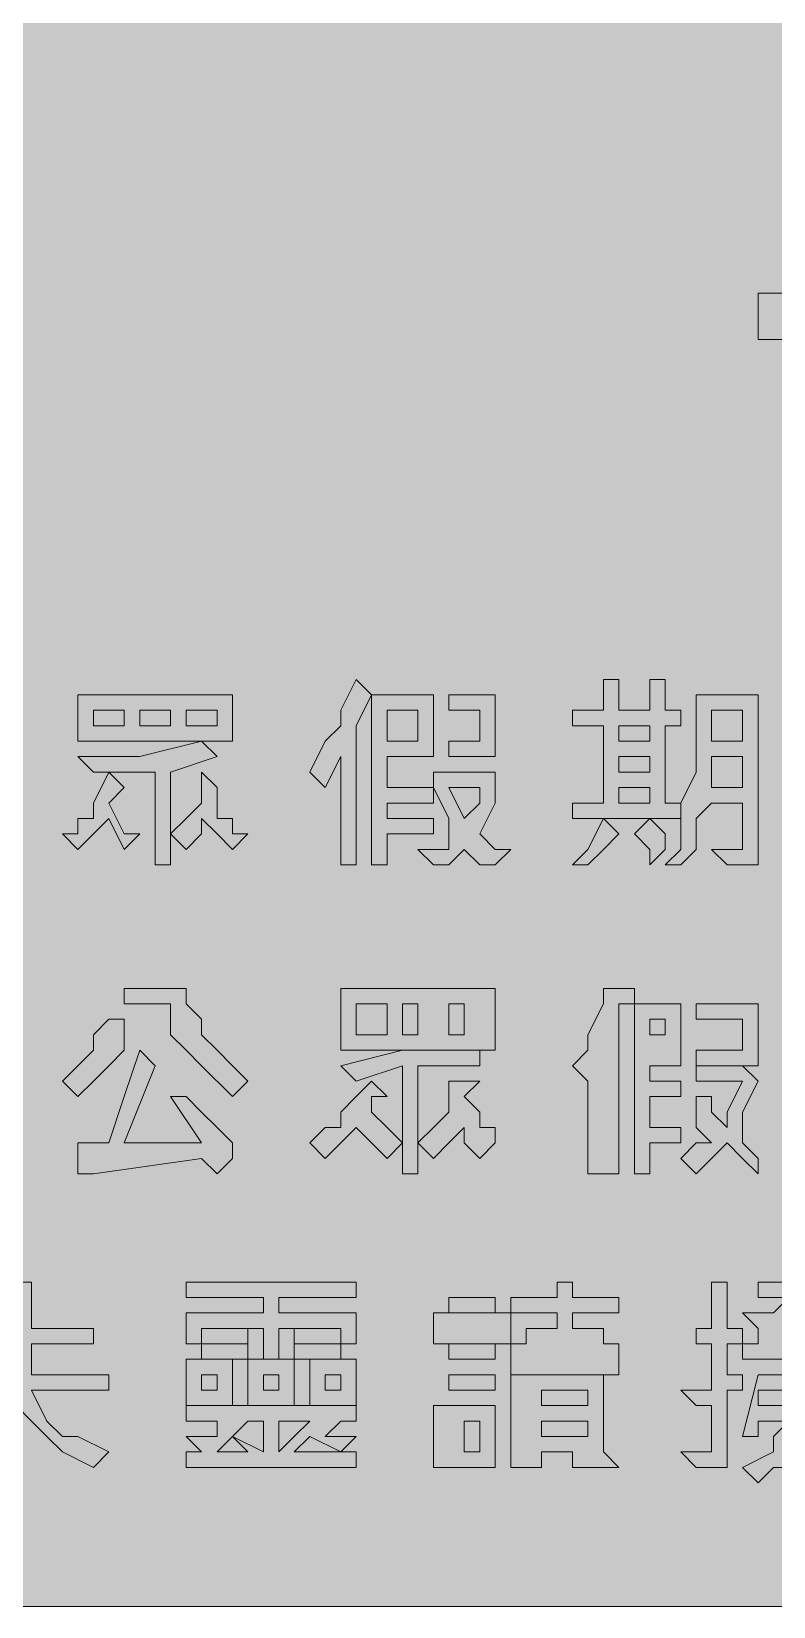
# Model space of a CAD drawing. Header units: metres. Extents: x 10 to 558, y 11 to 259.
# Drawn here: x 115.3 to 172.9, y 10.6 to 132.9 of the extents above; entities that cross this region are included whole.
import ezdxf

# ---------------------------------------------------------------- set-up
doc = ezdxf.new("R2010")
doc.units = ezdxf.units.M
doc.layers.add('FILL_FIREBRICK_C36B00', color=7, linetype='Continuous', true_color=0xc36b00)
doc.layers.add('FILL_WHITE_FFFFFF', color=7, linetype='Continuous', true_color=0xffffff)

msp = doc.modelspace()

# ---------------------------------------------------------------- hatches: boundary and pattern name
at = {"layer": 'FILL_FIREBRICK_C36B00', "true_color": 0xc36b00}
h = msp.add_hatch(color=7, dxfattribs=at)
h.dxf.hatch_style = 1
h.paths.add_polyline_path([(551.8, 258.91), (552.54, 258.75), (553.8, 258.21), (554.83, 257.44), (555.75, 256.56), (556.54, 256.06), (557.14, 255.47), (557.56, 254.83), (557.85, 254.16), (558.11, 252.85), (558.15, 251.76), (558.15, 17.76), (558.15, 15.36), (555.75, 12.96), (554.83, 12.08), (553.8, 11.31), (552.54, 10.77), (551.8, 10.61), (550.95, 10.56), (16.95, 10.56), (16.05, 10.58), (15.15, 10.71), (14.25, 11.07), (13.35, 11.76), (12.6, 11.91), (11.83, 12.27), (10.95, 12.96), (10.55, 13.46), (10.26, 14.05), (9.9, 15.36), (9.75, 17.76), (9.75, 251.76), (9.75, 254.16), (9.94, 255.04), (10.35, 255.81), (10.95, 256.56), (11.83, 257.25), (12.6, 257.61), (13.35, 257.76), (14.25, 258.45), (15.15, 258.81), (16.05, 258.94), (16.95, 258.96), (550.95, 258.96), (551.8, 258.91)])
at = {"layer": 'FILL_WHITE_FFFFFF', "true_color": 0xffffff}
h = msp.add_hatch(color=7, dxfattribs=at)
h.dxf.hatch_style = 1
h.paths.add_polyline_path([(200.55, 112.56), (200.55, 108.96), (171.75, 108.96), (171.75, 112.56), (200.55, 112.56)])
h = msp.add_hatch(color=7, dxfattribs=at)
h.dxf.hatch_style = 1
h.paths.add_polyline_path([(140.55, 78.96), (140.55, 68.16), (139.35, 68.16), (139.35, 76.56), (138.15, 74.16), (136.95, 75.36), (138.15, 77.76), (139.35, 78.96), (139.35, 80.16), (140.55, 82.56), (141.75, 81.36), (140.55, 78.96)])
h = msp.add_hatch(color=7, dxfattribs=at)
h.dxf.hatch_style = 1
h.paths.add_polyline_path([(160.95, 81.36), (160.95, 80.16), (163.35, 80.16), (163.35, 82.56), (164.55, 82.56), (164.55, 81.36), (164.55, 80.16), (165.75, 80.16), (165.75, 78.96), (164.55, 78.96), (164.55, 72.96), (165.75, 72.96), (165.75, 71.76), (157.35, 71.76), (157.35, 72.96), (159.75, 72.96), (159.75, 78.96), (157.35, 78.96), (157.35, 80.16), (159.75, 80.16), (159.75, 82.56), (160.95, 82.56), (160.95, 81.36)])
h.paths.add_polyline_path([(160.95, 75.36), (163.35, 75.36), (163.35, 76.56), (160.95, 76.56), (160.95, 75.36)], flags=16)
h.paths.add_polyline_path([(160.95, 74.16), (160.95, 72.96), (163.35, 72.96), (163.35, 74.16), (160.95, 74.16)], flags=16)
h.paths.add_polyline_path([(163.35, 78.96), (160.95, 78.96), (160.95, 77.76), (163.35, 77.76), (163.35, 78.96)], flags=16)
h = msp.add_hatch(color=7, dxfattribs=at)
h.dxf.hatch_style = 1
h.paths.add_polyline_path([(118.95, 81.36), (130.95, 81.36), (130.95, 77.76), (118.95, 77.76), (118.95, 81.36)])
h.paths.add_polyline_path([(120.15, 78.96), (122.55, 78.96), (122.55, 80.16), (120.15, 80.16), (120.15, 78.96)], flags=16)
h.paths.add_polyline_path([(123.75, 80.16), (123.75, 78.96), (126.15, 78.96), (126.15, 80.16), (123.75, 80.16)], flags=16)
h.paths.add_polyline_path([(129.75, 80.16), (127.35, 80.16), (127.35, 78.96), (129.75, 78.96), (129.75, 80.16)], flags=16)
h = msp.add_hatch(color=7, dxfattribs=at)
h.dxf.hatch_style = 1
h.paths.add_polyline_path([(146.55, 76.56), (142.95, 76.56), (142.95, 74.16), (146.55, 74.16), (146.55, 72.96), (142.95, 72.96), (142.95, 71.76), (146.55, 71.76), (146.55, 70.56), (142.95, 70.56), (142.95, 68.16), (141.75, 68.16), (141.75, 81.36), (146.55, 81.36), (146.55, 76.56)])
h.paths.add_polyline_path([(145.35, 80.16), (142.95, 80.16), (142.95, 77.76), (145.35, 77.76), (145.35, 80.16)], flags=16)
h = msp.add_hatch(color=7, dxfattribs=at)
h.dxf.hatch_style = 1
h.paths.add_polyline_path([(151.35, 81.36), (151.35, 76.56), (147.75, 76.56), (147.75, 77.76), (150.15, 77.76), (150.15, 80.16), (147.75, 80.16), (147.75, 81.36), (151.35, 81.36)])
h = msp.add_hatch(color=7, dxfattribs=at)
h.dxf.hatch_style = 1
h.paths.add_polyline_path([(171.75, 68.16), (170.55, 68.16), (169.35, 68.16), (168.15, 69.36), (169.35, 69.36), (170.55, 69.36), (170.55, 72.96), (168.15, 72.96), (166.95, 71.76), (166.95, 70.56), (166.95, 69.36), (165.75, 68.16), (164.55, 68.16), (165.75, 69.36), (165.75, 71.76), (165.75, 72.96), (166.95, 75.36), (166.95, 81.36), (171.75, 81.36), (171.75, 69.36), (171.75, 68.16)])
h.paths.add_polyline_path([(168.15, 76.56), (168.15, 74.16), (170.55, 74.16), (170.55, 76.56), (168.15, 76.56)], flags=16)
h.paths.add_polyline_path([(170.55, 80.16), (168.15, 80.16), (168.15, 77.76), (170.55, 77.76), (170.55, 80.16)], flags=16)
h = msp.add_hatch(color=7, dxfattribs=at)
h.dxf.hatch_style = 1
h.paths.add_polyline_path([(123.75, 76.56), (128.55, 77.76), (129.75, 76.56), (126.15, 75.36), (126.15, 68.16), (124.95, 68.16), (124.95, 75.36), (120.15, 75.36), (118.95, 76.56), (123.75, 76.56)])
h = msp.add_hatch(color=7, dxfattribs=at)
h.dxf.hatch_style = 1
h.paths.add_polyline_path([(122.55, 74.16), (121.35, 72.96), (122.55, 70.56), (123.75, 70.56), (122.55, 69.36), (121.35, 71.76), (120.15, 70.56), (118.95, 69.36), (117.75, 70.56), (118.95, 70.56), (118.95, 71.76), (120.15, 71.76), (120.15, 72.96), (121.35, 75.36), (122.55, 74.16)])
h = msp.add_hatch(color=7, dxfattribs=at)
h.dxf.hatch_style = 1
h.paths.add_polyline_path([(129.75, 74.16), (129.75, 72.96), (129.75, 71.76), (130.95, 71.76), (130.95, 70.56), (132.15, 70.56), (130.95, 69.36), (129.75, 70.56), (128.55, 71.76), (128.55, 70.56), (127.35, 69.36), (126.15, 70.56), (127.35, 71.76), (128.55, 72.96), (128.55, 75.36), (129.75, 74.16)])
h = msp.add_hatch(color=7, dxfattribs=at)
h.dxf.hatch_style = 1
h.paths.add_polyline_path([(150.15, 75.36), (151.35, 75.36), (151.35, 72.96), (150.15, 70.56), (151.35, 69.36), (152.55, 69.36), (151.35, 68.16), (150.15, 68.16), (148.95, 69.36), (147.75, 68.16), (146.55, 68.16), (145.35, 69.36), (147.75, 69.36), (147.75, 70.56), (147.75, 71.76), (146.55, 74.16), (146.55, 75.36), (150.15, 75.36)])
h.paths.add_polyline_path([(150.15, 72.96), (150.15, 74.16), (147.75, 74.16), (148.95, 71.76), (150.15, 72.96)], flags=16)
h = msp.add_hatch(color=7, dxfattribs=at)
h.dxf.hatch_style = 1
h.paths.add_polyline_path([(158.55, 69.36), (159.75, 71.76), (160.95, 70.56), (159.75, 69.36), (158.55, 68.16), (157.35, 68.16), (158.55, 69.36)])
h = msp.add_hatch(color=7, dxfattribs=at)
h.dxf.hatch_style = 1
h.paths.add_polyline_path([(164.55, 70.56), (164.55, 69.36), (163.35, 68.16), (163.35, 69.36), (162.15, 70.56), (163.35, 71.76), (164.55, 70.56)])
h = msp.add_hatch(color=7, dxfattribs=at)
h.dxf.hatch_style = 1
h.paths.add_polyline_path([(127.35, 58.56), (127.35, 57.36), (128.55, 56.16), (128.55, 54.96), (129.75, 53.76), (130.95, 52.56), (132.15, 51.36), (130.95, 50.16), (128.55, 52.56), (127.35, 53.76), (126.15, 54.96), (126.15, 57.36), (122.55, 57.36), (122.55, 58.56), (127.35, 58.56)])
h = msp.add_hatch(color=7, dxfattribs=at)
h.dxf.hatch_style = 1
h.paths.add_polyline_path([(139.35, 58.56), (151.35, 58.56), (151.35, 53.76), (139.35, 53.76), (139.35, 58.56)])
h.paths.add_polyline_path([(140.55, 54.96), (142.95, 54.96), (142.95, 57.36), (140.55, 57.36), (140.55, 54.96)], flags=16)
h.paths.add_polyline_path([(144.15, 57.36), (144.15, 54.96), (145.35, 54.96), (145.35, 57.36), (144.15, 57.36)], flags=16)
h.paths.add_polyline_path([(148.95, 57.36), (147.75, 57.36), (147.75, 54.96), (148.95, 54.96), (148.95, 57.36)], flags=16)
h = msp.add_hatch(color=7, dxfattribs=at)
h.dxf.hatch_style = 1
h.paths.add_polyline_path([(158.55, 53.76), (158.55, 54.96), (159.75, 57.36), (159.75, 58.56), (160.95, 58.56), (162.15, 58.56), (162.15, 57.36), (160.95, 57.36), (160.95, 54.96), (160.95, 44.16), (158.55, 44.16), (158.55, 51.36), (157.35, 52.56), (158.55, 53.76)])
h = msp.add_hatch(color=7, dxfattribs=at)
h.dxf.hatch_style = 1
h.paths.add_polyline_path([(165.75, 52.56), (163.35, 52.56), (163.35, 51.36), (165.75, 51.36), (165.75, 50.16), (163.35, 50.16), (163.35, 47.76), (165.75, 47.76), (165.75, 46.56), (163.35, 46.56), (163.35, 44.16), (162.15, 44.16), (162.15, 57.36), (165.75, 57.36), (165.75, 52.56)])
h.paths.add_polyline_path([(164.55, 56.16), (163.35, 56.16), (163.35, 54.96), (164.55, 54.96), (164.55, 56.16)], flags=16)
h = msp.add_hatch(color=7, dxfattribs=at)
h.dxf.hatch_style = 1
h.paths.add_polyline_path([(171.75, 57.36), (171.75, 52.56), (166.95, 52.56), (166.95, 53.76), (170.55, 53.76), (170.55, 56.16), (166.95, 56.16), (166.95, 57.36), (171.75, 57.36)])
h = msp.add_hatch(color=7, dxfattribs=at)
h.dxf.hatch_style = 1
h.paths.add_polyline_path([(122.55, 53.76), (121.35, 52.56), (120.15, 51.36), (118.95, 50.16), (117.75, 51.36), (118.95, 52.56), (120.15, 53.76), (120.15, 54.96), (121.35, 56.16), (122.55, 56.16), (122.55, 53.76)])
h = msp.add_hatch(color=7, dxfattribs=at)
h.dxf.hatch_style = 1
h.paths.add_polyline_path([(122.55, 46.56), (128.55, 46.56), (126.15, 50.16), (127.35, 50.16), (128.55, 48.96), (129.75, 47.76), (130.95, 46.56), (130.95, 45.36), (129.75, 44.16), (128.55, 45.36), (120.15, 44.16), (118.95, 44.16), (118.95, 45.36), (118.95, 46.56), (121.35, 46.56), (122.55, 50.16), (123.75, 53.76), (124.95, 52.56), (122.55, 46.56)])
h = msp.add_hatch(color=7, dxfattribs=at)
h.dxf.hatch_style = 1
h.paths.add_polyline_path([(144.15, 53.76), (148.95, 53.76), (150.15, 53.76), (150.15, 52.56), (148.95, 52.56), (145.35, 52.56), (145.35, 44.16), (144.15, 44.16), (144.15, 52.56), (140.55, 51.36), (139.35, 52.56), (144.15, 53.76)])
h = msp.add_hatch(color=7, dxfattribs=at)
h.dxf.hatch_style = 1
h.paths.add_polyline_path([(170.55, 52.56), (171.75, 51.36), (170.55, 48.96), (170.55, 46.56), (171.75, 45.36), (171.75, 44.16), (170.55, 45.36), (169.35, 46.56), (168.15, 45.36), (166.95, 44.16), (165.75, 45.36), (166.95, 46.56), (168.15, 46.56), (166.95, 47.76), (166.95, 50.16), (168.15, 50.16), (168.15, 48.96), (169.35, 47.76), (169.35, 48.96), (170.55, 51.36), (166.95, 51.36), (166.95, 52.56), (170.55, 52.56)])
h = msp.add_hatch(color=7, dxfattribs=at)
h.dxf.hatch_style = 1
h.paths.add_polyline_path([(142.95, 50.16), (141.75, 50.16), (141.75, 48.96), (142.95, 47.76), (144.15, 46.56), (142.95, 45.36), (140.55, 47.76), (139.35, 46.56), (138.15, 45.36), (136.95, 46.56), (138.15, 47.76), (139.35, 47.76), (139.35, 48.96), (140.55, 50.16), (141.75, 51.36), (142.95, 50.16)])
h = msp.add_hatch(color=7, dxfattribs=at)
h.dxf.hatch_style = 1
h.paths.add_polyline_path([(148.95, 51.36), (150.15, 51.36), (148.95, 50.16), (150.15, 48.96), (150.15, 47.76), (151.35, 47.76), (151.35, 46.56), (150.15, 45.36), (148.95, 46.56), (148.95, 47.76), (147.75, 46.56), (146.55, 45.36), (145.35, 46.56), (146.55, 47.76), (147.75, 48.96), (147.75, 50.16), (147.75, 51.36), (148.95, 51.36)])
h = msp.add_hatch(color=7, dxfattribs=at)
h.dxf.hatch_style = 1
h.paths.add_polyline_path([(108.15, 30.96), (109.35, 32.16), (109.35, 33.36), (110.55, 35.76), (111.75, 34.56), (110.55, 32.16), (112.95, 32.16), (112.95, 35.76), (114.15, 35.76), (115.35, 35.76), (115.35, 34.56), (115.35, 32.16), (120.15, 32.16), (120.15, 30.96), (115.35, 30.96), (115.35, 28.56), (121.35, 28.56), (121.35, 27.36), (115.35, 27.36), (116.55, 24.96), (117.75, 23.76), (118.95, 23.76), (121.35, 22.56), (120.15, 21.36), (117.75, 22.56), (116.55, 23.76), (115.35, 24.96), (114.15, 26.16), (112.95, 24.96), (111.75, 23.76), (110.55, 22.56), (108.15, 21.36), (106.95, 22.56), (109.35, 23.76), (110.55, 23.76), (111.75, 26.16), (112.95, 27.36), (106.95, 27.36), (106.95, 28.56), (108.15, 28.56), (106.95, 29.76), (108.15, 30.96)])
h.paths.add_polyline_path([(112.95, 28.56), (112.95, 30.96), (110.55, 30.96), (109.35, 29.76), (108.15, 28.56), (112.95, 28.56)], flags=16)
h = msp.add_hatch(color=7, dxfattribs=at)
h.dxf.hatch_style = 1
h.paths.add_polyline_path([(140.55, 35.76), (140.55, 34.56), (134.55, 34.56), (134.55, 33.36), (140.55, 33.36), (140.55, 30.96), (139.35, 30.96), (139.35, 32.16), (134.55, 32.16), (134.55, 29.76), (133.35, 29.76), (133.35, 32.16), (128.55, 32.16), (128.55, 30.96), (127.35, 30.96), (127.35, 33.36), (133.35, 33.36), (133.35, 34.56), (127.35, 34.56), (127.35, 35.76), (140.55, 35.76)])
h = msp.add_hatch(color=7, dxfattribs=at)
h.dxf.hatch_style = 1
h.paths.add_polyline_path([(156.15, 32.16), (156.15, 33.36), (152.55, 33.36), (152.55, 34.56), (156.15, 34.56), (156.15, 35.76), (157.35, 35.76), (157.35, 34.56), (160.95, 34.56), (160.95, 33.36), (157.35, 33.36), (157.35, 32.16), (159.75, 32.16), (159.75, 30.96), (160.95, 30.96), (160.95, 28.56), (152.55, 28.56), (152.55, 30.96), (153.75, 30.96), (153.75, 32.16), (156.15, 32.16)])
h = msp.add_hatch(color=7, dxfattribs=at)
h.dxf.hatch_style = 1
h.paths.add_polyline_path([(169.35, 35.76), (169.35, 34.56), (169.35, 32.16), (170.55, 32.16), (170.55, 30.96), (169.35, 30.96), (169.35, 28.56), (170.55, 28.56), (170.55, 27.36), (169.35, 27.36), (169.35, 22.56), (169.35, 21.36), (168.15, 21.36), (166.95, 21.36), (165.75, 22.56), (166.95, 22.56), (168.15, 22.56), (168.15, 26.16), (166.95, 26.16), (165.75, 27.36), (168.15, 27.36), (168.15, 30.96), (166.95, 30.96), (166.95, 32.16), (168.15, 32.16), (168.15, 35.76), (169.35, 35.76)])
h = msp.add_hatch(color=7, dxfattribs=at)
h.dxf.hatch_style = 1
h.paths.add_polyline_path([(175.35, 27.36), (171.75, 27.36), (171.75, 26.16), (175.35, 26.16), (174.15, 22.56), (174.15, 21.36), (172.95, 21.36), (171.75, 20.16), (170.55, 21.36), (172.95, 22.56), (172.95, 23.76), (174.15, 24.96), (171.75, 24.96), (171.75, 23.76), (170.55, 23.76), (171.75, 28.56), (174.15, 28.56), (174.15, 29.76), (171.75, 29.76), (170.55, 29.76), (170.55, 30.96), (171.75, 30.96), (171.75, 32.16), (170.55, 33.36), (171.75, 33.36), (172.95, 33.36), (174.15, 34.56), (171.75, 34.56), (171.75, 35.76), (174.15, 35.76), (175.35, 34.56), (175.35, 33.36), (174.15, 32.16), (174.15, 30.96), (175.35, 30.96), (175.35, 27.36)])
h = msp.add_hatch(color=7, dxfattribs=at)
h.dxf.hatch_style = 1
h.paths.add_polyline_path([(151.35, 34.56), (151.35, 33.36), (147.75, 33.36), (147.75, 34.56), (151.35, 34.56)])
h = msp.add_hatch(color=7, dxfattribs=at)
h.dxf.hatch_style = 1
h.paths.add_polyline_path([(152.55, 33.36), (152.55, 30.96), (146.55, 30.96), (146.55, 33.36), (152.55, 33.36)])
h = msp.add_hatch(color=7, dxfattribs=at)
h.dxf.hatch_style = 1
h.paths.add_polyline_path([(132.15, 32.16), (132.15, 30.96), (128.55, 30.96), (128.55, 32.16), (132.15, 32.16)])
h = msp.add_hatch(color=7, dxfattribs=at)
h.dxf.hatch_style = 1
h.paths.add_polyline_path([(139.35, 32.16), (139.35, 30.96), (135.75, 30.96), (135.75, 32.16), (139.35, 32.16)])
h = msp.add_hatch(color=7, dxfattribs=at)
h.dxf.hatch_style = 1
h.paths.add_polyline_path([(132.15, 30.96), (132.15, 29.76), (128.55, 29.76), (128.55, 30.96), (132.15, 30.96)])
h = msp.add_hatch(color=7, dxfattribs=at)
h.dxf.hatch_style = 1
h.paths.add_polyline_path([(139.35, 30.96), (139.35, 29.76), (135.75, 29.76), (135.75, 30.96), (139.35, 30.96)])
h = msp.add_hatch(color=7, dxfattribs=at)
h.dxf.hatch_style = 1
h.paths.add_polyline_path([(151.35, 30.96), (151.35, 29.76), (147.75, 29.76), (147.75, 30.96), (151.35, 30.96)])
h = msp.add_hatch(color=7, dxfattribs=at)
h.dxf.hatch_style = 1
h.paths.add_polyline_path([(130.95, 26.16), (127.35, 26.16), (127.35, 29.76), (130.95, 29.76), (130.95, 26.16)])
h.paths.add_polyline_path([(129.75, 28.56), (128.55, 28.56), (128.55, 27.36), (129.75, 27.36), (129.75, 28.56)], flags=16)
h = msp.add_hatch(color=7, dxfattribs=at)
h.dxf.hatch_style = 1
h.paths.add_polyline_path([(135.75, 26.16), (132.15, 26.16), (132.15, 29.76), (135.75, 29.76), (135.75, 26.16)])
h.paths.add_polyline_path([(134.55, 28.56), (133.35, 28.56), (133.35, 27.36), (134.55, 27.36), (134.55, 28.56)], flags=16)
h = msp.add_hatch(color=7, dxfattribs=at)
h.dxf.hatch_style = 1
h.paths.add_polyline_path([(140.55, 26.16), (136.95, 26.16), (136.95, 29.76), (140.55, 29.76), (140.55, 26.16)])
h.paths.add_polyline_path([(139.35, 28.56), (138.15, 28.56), (138.15, 27.36), (139.35, 27.36), (139.35, 28.56)], flags=16)
h = msp.add_hatch(color=7, dxfattribs=at)
h.dxf.hatch_style = 1
h.paths.add_polyline_path([(151.35, 28.56), (151.35, 27.36), (147.75, 27.36), (147.75, 28.56), (151.35, 28.56)])
h = msp.add_hatch(color=7, dxfattribs=at)
h.dxf.hatch_style = 1
h.paths.add_polyline_path([(152.55, 28.56), (159.75, 28.56), (159.75, 22.56), (160.95, 21.36), (159.75, 21.36), (158.55, 21.36), (157.35, 21.36), (157.35, 22.56), (154.95, 22.56), (154.95, 21.36), (152.55, 21.36), (152.55, 28.56)])
h.paths.add_polyline_path([(154.95, 27.36), (154.95, 26.16), (158.55, 26.16), (158.55, 27.36), (154.95, 27.36)], flags=16)
h.paths.add_polyline_path([(158.55, 24.96), (154.95, 24.96), (154.95, 23.76), (158.55, 23.76), (158.55, 24.96)], flags=16)
h = msp.add_hatch(color=7, dxfattribs=at)
h.dxf.hatch_style = 1
h.paths.add_polyline_path([(127.35, 21.36), (127.35, 22.56), (128.55, 22.56), (127.35, 23.76), (129.75, 23.76), (129.75, 24.96), (127.35, 24.96), (127.35, 26.16), (140.55, 26.16), (140.55, 24.96), (139.35, 24.96), (138.15, 23.76), (140.55, 23.76), (139.35, 22.56), (140.55, 22.56), (140.55, 21.36), (127.35, 21.36)])
h.paths.add_polyline_path([(136.95, 23.76), (135.75, 22.56), (139.35, 22.56), (136.95, 23.76)], flags=16)
h.paths.add_polyline_path([(134.55, 24.96), (134.55, 22.56), (135.75, 23.76), (136.95, 24.96), (134.55, 24.96)], flags=16)
h.paths.add_polyline_path([(130.95, 23.76), (129.75, 22.56), (132.15, 22.56), (130.95, 23.76)], flags=16)
h.paths.add_polyline_path([(133.35, 22.56), (133.35, 24.96), (132.15, 24.96), (130.95, 23.76), (133.35, 22.56)], flags=16)
h = msp.add_hatch(color=7, dxfattribs=at)
h.dxf.hatch_style = 1
h.paths.add_polyline_path([(151.35, 26.16), (151.35, 21.36), (150.15, 21.36), (148.95, 21.36), (146.55, 21.36), (146.55, 26.16), (151.35, 26.16)])
h.paths.add_polyline_path([(150.15, 24.96), (148.95, 24.96), (148.95, 22.56), (150.15, 22.56), (150.15, 24.96)], flags=16)

# ---------------------------------------------------------------- linework, layer by layer
at = {"layer": 'FILL_FIREBRICK_C36B00', "lineweight": 0, "true_color": 0xc36b00}
msp.add_lwpolyline([(550.95, 10.56), (16.95, 10.56), (16.05, 10.58), (15.15, 10.71), (14.25, 11.07), (13.35, 11.76), (12.6, 11.91), (11.83, 12.27), (10.95, 12.96), (10.55, 13.46), (10.26, 14.05), (9.9, 15.36), (9.75, 17.76), (9.75, 251.76)], dxfattribs=at)
at = {"layer": 'FILL_WHITE_FFFFFF', "lineweight": 0, "true_color": 0xffffff}
for points in [[(200.55, 112.56), (200.55, 108.96), (171.75, 108.96), (171.75, 112.56)], [(140.55, 78.96), (140.55, 68.16), (139.35, 68.16), (139.35, 76.56), (138.15, 74.16), (136.95, 75.36), (138.15, 77.76), (139.35, 78.96), (139.35, 80.16), (140.55, 82.56), (141.75, 81.36)], [(160.95, 81.36), (160.95, 80.16), (163.35, 80.16), (163.35, 82.56), (164.55, 82.56), (164.55, 81.36), (164.55, 80.16), (165.75, 80.16), (165.75, 78.96), (164.55, 78.96), (164.55, 72.96), (165.75, 72.96), (165.75, 71.76), (157.35, 71.76), (157.35, 72.96), (159.75, 72.96), (159.75, 78.96), (157.35, 78.96), (157.35, 80.16), (159.75, 80.16), (159.75, 82.56), (160.95, 82.56)], [(118.95, 81.36), (130.95, 81.36), (130.95, 77.76), (118.95, 77.76)], [(146.55, 76.56), (142.95, 76.56), (142.95, 74.16), (146.55, 74.16), (146.55, 72.96), (142.95, 72.96), (142.95, 71.76), (146.55, 71.76), (146.55, 70.56), (142.95, 70.56), (142.95, 68.16), (141.75, 68.16), (141.75, 81.36), (146.55, 81.36)], [(151.35, 81.36), (151.35, 76.56), (147.75, 76.56), (147.75, 77.76), (150.15, 77.76), (150.15, 80.16), (147.75, 80.16), (147.75, 81.36)], [(171.75, 68.16), (170.55, 68.16), (169.35, 68.16), (168.15, 69.36), (169.35, 69.36), (170.55, 69.36), (170.55, 72.96), (168.15, 72.96), (166.95, 71.76), (166.95, 70.56), (166.95, 69.36), (165.75, 68.16), (164.55, 68.16), (165.75, 69.36), (165.75, 71.76), (165.75, 72.96), (166.95, 75.36), (166.95, 81.36), (171.75, 81.36), (171.75, 69.36)], [(120.15, 78.96), (122.55, 78.96), (122.55, 80.16), (120.15, 80.16)], [(123.75, 80.16), (123.75, 78.96), (126.15, 78.96), (126.15, 80.16)], [(129.75, 80.16), (127.35, 80.16), (127.35, 78.96), (129.75, 78.96)], [(145.35, 80.16), (142.95, 80.16), (142.95, 77.76), (145.35, 77.76)], [(170.55, 80.16), (168.15, 80.16), (168.15, 77.76), (170.55, 77.76)], [(163.35, 78.96), (160.95, 78.96), (160.95, 77.76), (163.35, 77.76)], [(123.75, 76.56), (128.55, 77.76), (129.75, 76.56), (126.15, 75.36), (126.15, 68.16), (124.95, 68.16), (124.95, 75.36), (120.15, 75.36), (118.95, 76.56)], [(160.95, 75.36), (163.35, 75.36), (163.35, 76.56), (160.95, 76.56)], [(168.15, 76.56), (168.15, 74.16), (170.55, 74.16), (170.55, 76.56)], [(122.55, 74.16), (121.35, 72.96), (122.55, 70.56), (123.75, 70.56), (122.55, 69.36), (121.35, 71.76), (120.15, 70.56), (118.95, 69.36), (117.75, 70.56), (118.95, 70.56), (118.95, 71.76), (120.15, 71.76), (120.15, 72.96), (121.35, 75.36)], [(129.75, 74.16), (129.75, 72.96), (129.75, 71.76), (130.95, 71.76), (130.95, 70.56), (132.15, 70.56), (130.95, 69.36), (129.75, 70.56), (128.55, 71.76), (128.55, 70.56), (127.35, 69.36), (126.15, 70.56), (127.35, 71.76), (128.55, 72.96), (128.55, 75.36)], [(150.15, 75.36), (151.35, 75.36), (151.35, 72.96), (150.15, 70.56), (151.35, 69.36), (152.55, 69.36), (151.35, 68.16), (150.15, 68.16), (148.95, 69.36), (147.75, 68.16), (146.55, 68.16), (145.35, 69.36), (147.75, 69.36), (147.75, 70.56), (147.75, 71.76), (146.55, 74.16), (146.55, 75.36)], [(150.15, 72.96), (150.15, 74.16), (147.75, 74.16), (148.95, 71.76)], [(160.95, 74.16), (160.95, 72.96), (163.35, 72.96), (163.35, 74.16)], [(158.55, 69.36), (159.75, 71.76), (160.95, 70.56), (159.75, 69.36), (158.55, 68.16), (157.35, 68.16)], [(164.55, 70.56), (164.55, 69.36), (163.35, 68.16), (163.35, 69.36), (162.15, 70.56), (163.35, 71.76)], [(127.35, 58.56), (127.35, 57.36), (128.55, 56.16), (128.55, 54.96), (129.75, 53.76), (130.95, 52.56), (132.15, 51.36), (130.95, 50.16), (128.55, 52.56), (127.35, 53.76), (126.15, 54.96), (126.15, 57.36), (122.55, 57.36), (122.55, 58.56)], [(139.35, 58.56), (151.35, 58.56), (151.35, 53.76), (139.35, 53.76)], [(158.55, 53.76), (158.55, 54.96), (159.75, 57.36), (159.75, 58.56), (160.95, 58.56), (162.15, 58.56), (162.15, 57.36), (160.95, 57.36), (160.95, 54.96), (160.95, 44.16), (158.55, 44.16), (158.55, 51.36), (157.35, 52.56)], [(140.55, 54.96), (142.95, 54.96), (142.95, 57.36), (140.55, 57.36)], [(144.15, 57.36), (144.15, 54.96), (145.35, 54.96), (145.35, 57.36)], [(148.95, 57.36), (147.75, 57.36), (147.75, 54.96), (148.95, 54.96)], [(165.75, 52.56), (163.35, 52.56), (163.35, 51.36), (165.75, 51.36), (165.75, 50.16), (163.35, 50.16), (163.35, 47.76), (165.75, 47.76), (165.75, 46.56), (163.35, 46.56), (163.35, 44.16), (162.15, 44.16), (162.15, 57.36), (165.75, 57.36)], [(171.75, 57.36), (171.75, 52.56), (166.95, 52.56), (166.95, 53.76), (170.55, 53.76), (170.55, 56.16), (166.95, 56.16), (166.95, 57.36)], [(122.55, 53.76), (121.35, 52.56), (120.15, 51.36), (118.95, 50.16), (117.75, 51.36), (118.95, 52.56), (120.15, 53.76), (120.15, 54.96), (121.35, 56.16), (122.55, 56.16)], [(164.55, 56.16), (163.35, 56.16), (163.35, 54.96), (164.55, 54.96)], [(122.55, 46.56), (128.55, 46.56), (126.15, 50.16), (127.35, 50.16), (128.55, 48.96), (129.75, 47.76), (130.95, 46.56), (130.95, 45.36), (129.75, 44.16), (128.55, 45.36), (120.15, 44.16), (118.95, 44.16), (118.95, 45.36), (118.95, 46.56), (121.35, 46.56), (122.55, 50.16), (123.75, 53.76), (124.95, 52.56)], [(144.15, 53.76), (148.95, 53.76), (150.15, 53.76), (150.15, 52.56), (148.95, 52.56), (145.35, 52.56), (145.35, 44.16), (144.15, 44.16), (144.15, 52.56), (140.55, 51.36), (139.35, 52.56)], [(170.55, 52.56), (171.75, 51.36), (170.55, 48.96), (170.55, 46.56), (171.75, 45.36), (171.75, 44.16), (170.55, 45.36), (169.35, 46.56), (168.15, 45.36), (166.95, 44.16), (165.75, 45.36), (166.95, 46.56), (168.15, 46.56), (166.95, 47.76), (166.95, 50.16), (168.15, 50.16), (168.15, 48.96), (169.35, 47.76), (169.35, 48.96), (170.55, 51.36), (166.95, 51.36), (166.95, 52.56)], [(142.95, 50.16), (141.75, 50.16), (141.75, 48.96), (142.95, 47.76), (144.15, 46.56), (142.95, 45.36), (140.55, 47.76), (139.35, 46.56), (138.15, 45.36), (136.95, 46.56), (138.15, 47.76), (139.35, 47.76), (139.35, 48.96), (140.55, 50.16), (141.75, 51.36)], [(148.95, 51.36), (150.15, 51.36), (148.95, 50.16), (150.15, 48.96), (150.15, 47.76), (151.35, 47.76), (151.35, 46.56), (150.15, 45.36), (148.95, 46.56), (148.95, 47.76), (147.75, 46.56), (146.55, 45.36), (145.35, 46.56), (146.55, 47.76), (147.75, 48.96), (147.75, 50.16), (147.75, 51.36)], [(140.55, 35.76), (140.55, 34.56), (134.55, 34.56), (134.55, 33.36), (140.55, 33.36), (140.55, 30.96), (139.35, 30.96), (139.35, 32.16), (134.55, 32.16), (134.55, 29.76), (133.35, 29.76), (133.35, 32.16), (128.55, 32.16), (128.55, 30.96), (127.35, 30.96), (127.35, 33.36), (133.35, 33.36), (133.35, 34.56), (127.35, 34.56), (127.35, 35.76)], [(156.15, 32.16), (156.15, 33.36), (152.55, 33.36), (152.55, 34.56), (156.15, 34.56), (156.15, 35.76), (157.35, 35.76), (157.35, 34.56), (160.95, 34.56), (160.95, 33.36), (157.35, 33.36), (157.35, 32.16), (159.75, 32.16), (159.75, 30.96), (160.95, 30.96), (160.95, 28.56), (152.55, 28.56), (152.55, 30.96), (153.75, 30.96), (153.75, 32.16)], [(169.35, 35.76), (169.35, 34.56), (169.35, 32.16), (170.55, 32.16), (170.55, 30.96), (169.35, 30.96), (169.35, 28.56), (170.55, 28.56), (170.55, 27.36), (169.35, 27.36), (169.35, 22.56), (169.35, 21.36), (168.15, 21.36), (166.95, 21.36), (165.75, 22.56), (166.95, 22.56), (168.15, 22.56), (168.15, 26.16), (166.95, 26.16), (165.75, 27.36), (168.15, 27.36), (168.15, 30.96), (166.95, 30.96), (166.95, 32.16), (168.15, 32.16), (168.15, 35.76)], [(151.35, 34.56), (151.35, 33.36), (147.75, 33.36), (147.75, 34.56)], [(152.55, 33.36), (152.55, 30.96), (146.55, 30.96), (146.55, 33.36)], [(132.15, 32.16), (132.15, 30.96), (128.55, 30.96), (128.55, 32.16)], [(139.35, 32.16), (139.35, 30.96), (135.75, 30.96), (135.75, 32.16)], [(132.15, 30.96), (132.15, 29.76), (128.55, 29.76), (128.55, 30.96)], [(139.35, 30.96), (139.35, 29.76), (135.75, 29.76), (135.75, 30.96)], [(151.35, 30.96), (151.35, 29.76), (147.75, 29.76), (147.75, 30.96)], [(130.95, 26.16), (127.35, 26.16), (127.35, 29.76), (130.95, 29.76)], [(135.75, 26.16), (132.15, 26.16), (132.15, 29.76), (135.75, 29.76)], [(140.55, 26.16), (136.95, 26.16), (136.95, 29.76), (140.55, 29.76)], [(129.75, 28.56), (128.55, 28.56), (128.55, 27.36), (129.75, 27.36)], [(134.55, 28.56), (133.35, 28.56), (133.35, 27.36), (134.55, 27.36)], [(139.35, 28.56), (138.15, 28.56), (138.15, 27.36), (139.35, 27.36)], [(151.35, 28.56), (151.35, 27.36), (147.75, 27.36), (147.75, 28.56)], [(152.55, 28.56), (159.75, 28.56), (159.75, 22.56), (160.95, 21.36), (159.75, 21.36), (158.55, 21.36), (157.35, 21.36), (157.35, 22.56), (154.95, 22.56), (154.95, 21.36), (152.55, 21.36)], [(154.95, 27.36), (154.95, 26.16), (158.55, 26.16), (158.55, 27.36)], [(127.35, 21.36), (127.35, 22.56), (128.55, 22.56), (127.35, 23.76), (129.75, 23.76), (129.75, 24.96), (127.35, 24.96), (127.35, 26.16), (140.55, 26.16), (140.55, 24.96), (139.35, 24.96), (138.15, 23.76), (140.55, 23.76), (139.35, 22.56), (140.55, 22.56), (140.55, 21.36)], [(151.35, 26.16), (151.35, 21.36), (150.15, 21.36), (148.95, 21.36), (146.55, 21.36), (146.55, 26.16)], [(133.35, 22.56), (133.35, 24.96), (132.15, 24.96), (130.95, 23.76)], [(134.55, 24.96), (134.55, 22.56), (135.75, 23.76), (136.95, 24.96)], [(150.15, 24.96), (148.95, 24.96), (148.95, 22.56), (150.15, 22.56)], [(158.55, 24.96), (154.95, 24.96), (154.95, 23.76), (158.55, 23.76)], [(130.95, 23.76), (129.75, 22.56), (132.15, 22.56)], [(136.95, 23.76), (135.75, 22.56), (139.35, 22.56)]]:
    msp.add_lwpolyline(points, close=True, dxfattribs=at)
for points in [[(114.15, 35.76), (115.35, 35.76), (115.35, 34.56), (115.35, 32.16), (120.15, 32.16), (120.15, 30.96), (115.35, 30.96), (115.35, 28.56), (121.35, 28.56), (121.35, 27.36), (115.35, 27.36), (116.55, 24.96), (117.75, 23.76), (118.95, 23.76), (121.35, 22.56), (120.15, 21.36), (117.75, 22.56), (116.55, 23.76), (115.35, 24.96), (114.15, 26.16)], [(174.15, 29.76), (171.75, 29.76), (170.55, 29.76), (170.55, 30.96), (171.75, 30.96), (171.75, 32.16), (170.55, 33.36), (171.75, 33.36), (172.95, 33.36), (174.15, 34.56), (171.75, 34.56), (171.75, 35.76), (174.15, 35.76)], [(174.15, 21.36), (172.95, 21.36), (171.75, 20.16), (170.55, 21.36), (172.95, 22.56), (172.95, 23.76), (174.15, 24.96), (171.75, 24.96), (171.75, 23.76), (170.55, 23.76), (171.75, 28.56), (174.15, 28.56)], [(175.35, 27.36), (171.75, 27.36), (171.75, 26.16), (175.35, 26.16)]]:
    msp.add_lwpolyline(points, dxfattribs=at)

doc.saveas('drawing.dxf')
